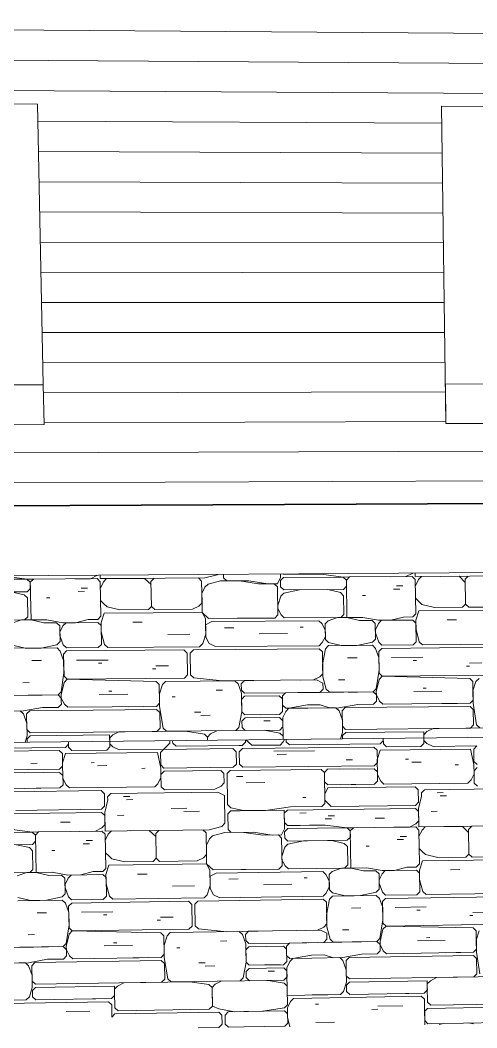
# Model space of a CAD drawing. Header units: inches. Extents: x 205 to 211, y -138 to -29.
# Drawn here: x 208.5242 to 208.6042, y -73.0667 to -72.89 of the extents above; entities that cross this region are included whole.
import ezdxf

# ---------------------------------------------------------------- set-up
doc = ezdxf.new("R2010")
doc.units = ezdxf.units.IN
doc.header["$MEASUREMENT"] = 0
for name, color, linetype, lineweight in [('A-GLAZ', 151, 'Continuous', 13), ('A-WALL', 113, 'Continuous', 13), ('A-WALL-PATT', 111, 'Continuous', 13), ('L-SITE-WALL', 31, 'Continuous', 13)]:
    doc.layers.add(name, color=color, linetype=linetype, lineweight=lineweight)

# ---------------------------------------------------------------- blocks, each defined once
blk = doc.blocks.new('FP_105-160')
at = {"layer": 'A-WALL-PATT', "lineweight": 9}
for p, q in [((71.6135, -72.98803), (71.60288, -72.9881)), ((71.60958, -72.98751), (71.6135, -72.98803)), ((71.6135, -72.98803), (71.61462, -72.98803)), ((71.6135, -72.98803), (71.61407, -72.98858)), ((71.61407, -72.98858), (71.61462, -72.98803)), ((71.61407, -72.98858), (71.61421, -72.99519)), ((71.6141, -72.98968), (71.61407, -72.98858)), ((71.62577, -72.98795), (71.61462, -72.98803)), ((71.62187, -72.98798), (71.62465, -72.98796)), ((71.62465, -72.98796), (71.62576, -72.9874)), ((71.62582, -72.98734), (71.62576, -72.9874)), ((71.62577, -72.98795), (71.62633, -72.9885)), ((71.62632, -72.98795), (71.62631, -72.98734)), ((71.6341, -72.9879), (71.62632, -72.98795)), ((71.62633, -72.9885), (71.62645, -72.99454)), ((71.62689, -72.98849), (71.62636, -72.9896)), ((71.62689, -72.98849), (71.62744, -72.98794)), ((71.63077, -72.98792), (71.64463, -72.98783)), ((71.63523, -72.98899), (71.6341, -72.9879)), ((71.63522, -72.98844), (71.63577, -72.98789)), ((71.63522, -72.98844), (71.63531, -72.99283)), ((71.64353, -72.98783), (71.64409, -72.98838)), ((71.64409, -72.98838), (71.64416, -72.99222)), ((71.64463, -72.98783), (71.64684, -72.98726)), ((71.64741, -72.98836), (71.64521, -72.98892)), ((71.64684, -72.98726), (71.6469, -72.9872)), ((71.65238, -72.98832), (71.64741, -72.98836)), ((71.64794, -72.9872), (71.64795, -72.9878)), ((71.64795, -72.9878), (71.64851, -72.98835)), ((71.65073, -72.98833), (71.65405, -72.98886)), ((71.65238, -72.98832), (71.6557, -72.98885)), ((71.65736, -72.98884), (71.65789, -72.98774)), ((71.65789, -72.98774), (71.65788, -72.98713)), ((71.6579, -72.98829), (71.65844, -72.98773)), ((71.6579, -72.98829), (71.65792, -72.98938)), ((71.65837, -72.98713), (71.65843, -72.98719)), ((71.65843, -72.98719), (71.66064, -72.98717)), ((71.6689, -72.98767), (71.65844, -72.98773)), ((71.66504, -72.98714), (71.66064, -72.98717)), ((71.66229, -72.98716), (71.66504, -72.98714)), ((71.66504, -72.98714), (71.6689, -72.98767)), ((71.6689, -72.98767), (71.66999, -72.98766)), ((71.6689, -72.98767), (71.66945, -72.98821)), ((71.66945, -72.98821), (71.66999, -72.98766)), ((71.66945, -72.98821), (71.66955, -72.99476)), ((71.66947, -72.9893), (71.66945, -72.98821)), ((71.68096, -72.98758), (71.66999, -72.98766)), ((71.67713, -72.98761), (71.67987, -72.98759)), ((71.67987, -72.98759), (71.68096, -72.98704)), ((71.68101, -72.98698), (71.68096, -72.98704)), ((71.68096, -72.98758), (71.68152, -72.98813)), ((71.68151, -72.98758), (71.6815, -72.98698)), ((71.68917, -72.98753), (71.68151, -72.98758)), ((71.68152, -72.98813), (71.6816, -72.99412)), ((71.68207, -72.98812), (71.68153, -72.98922)), ((71.68207, -72.98812), (71.68261, -72.98757)), ((71.68589, -72.98755), (71.69953, -72.98746)), ((71.69027, -72.98861), (71.68917, -72.98753)), ((71.69027, -72.98807), (71.6908, -72.98752)), ((71.69027, -72.98807), (71.69032, -72.99242)), ((71.60293, -72.99031), (71.61355, -72.99024)), ((71.61076, -72.99026), (71.613, -72.99079)), ((71.6141, -72.98968), (71.61355, -72.99024)), ((71.62247, -72.99018), (71.62358, -72.99017)), ((71.62302, -72.98962), (71.62413, -72.98961)), ((71.64466, -72.98947), (71.64413, -72.99057)), ((71.64521, -72.98892), (71.64466, -72.98947)), ((71.65405, -72.98886), (71.6568, -72.98884)), ((71.6557, -72.98885), (71.65736, -72.98884)), ((71.6568, -72.98884), (71.65737, -72.98938)), ((71.65737, -72.98938), (71.65745, -72.99431)), ((71.65792, -72.98938), (71.65848, -72.98992)), ((71.65848, -72.98992), (71.66893, -72.98985)), ((71.65849, -72.99047), (71.66123, -72.9899)), ((71.66123, -72.9899), (71.66618, -72.98987)), ((71.66618, -72.98987), (71.66839, -72.9904)), ((71.66947, -72.9893), (71.66893, -72.98985)), ((71.67771, -72.98979), (71.6788, -72.98978)), ((71.67825, -72.98924), (71.67934, -72.98923)), ((71.68155, -72.99031), (71.68156, -72.9914)), ((71.613, -72.99079), (71.61357, -72.99134)), ((71.61364, -72.99464), (71.61357, -72.99134)), ((71.61692, -72.99131), (71.61748, -72.99131)), ((71.62638, -72.9907), (71.6264, -72.9918)), ((71.6264, -72.9918), (71.62697, -72.99234)), ((71.64413, -72.99057), (71.64419, -72.99386)), ((71.65794, -72.99102), (71.65742, -72.99267)), ((71.65794, -72.99102), (71.65849, -72.99047)), ((71.66839, -72.9904), (71.66895, -72.99094)), ((71.669, -72.99422), (71.66895, -72.99094)), ((71.67224, -72.99092), (71.67279, -72.99092)), ((71.68156, -72.9914), (71.68212, -72.99194)), ((71.68212, -72.99194), (71.68267, -72.99248)), ((71.62697, -72.99234), (71.62753, -72.99289)), ((71.627, -72.99399), (71.64419, -72.99386)), ((71.62977, -72.99342), (71.62753, -72.99289)), ((71.63476, -72.99338), (71.62977, -72.99342)), ((71.63531, -72.99283), (71.63476, -72.99338)), ((71.63531, -72.99283), (71.63587, -72.99337)), ((71.64252, -72.99333), (71.63587, -72.99337)), ((71.64362, -72.99277), (71.64252, -72.99333)), ((71.64362, -72.99277), (71.64416, -72.99222)), ((71.64419, -72.99386), (71.64531, -72.99495)), ((71.64419, -72.99386), (71.64476, -72.99495)), ((71.65742, -72.99267), (71.65743, -72.99321)), ((71.65743, -72.99321), (71.658, -72.9943)), ((71.68214, -72.99357), (71.68162, -72.99521)), ((71.68214, -72.99357), (71.69906, -72.99345)), ((71.68487, -72.99301), (71.68267, -72.99248)), ((71.68979, -72.99297), (71.68487, -72.99301)), ((71.69032, -72.99242), (71.68979, -72.99297)), ((71.69032, -72.99242), (71.69088, -72.99296)), ((71.69742, -72.99292), (71.69088, -72.99296)), ((71.60304, -72.99527), (71.6131, -72.9952)), ((71.61254, -72.9952), (71.61087, -72.99576)), ((71.61421, -72.99519), (71.61254, -72.9952)), ((71.61254, -72.9952), (71.6131, -72.9952)), ((71.6131, -72.9952), (71.61364, -72.99464)), ((71.61421, -72.99519), (71.617, -72.99517)), ((71.61645, -72.99572), (71.61421, -72.99519)), ((71.617, -72.99517), (71.6198, -72.99569)), ((71.6198, -72.99569), (71.62202, -72.99568)), ((71.62592, -72.99565), (71.62035, -72.99569)), ((71.62202, -72.99568), (71.62424, -72.99511)), ((71.62424, -72.99511), (71.62591, -72.9951)), ((71.62591, -72.9951), (71.62645, -72.99454)), ((71.62592, -72.99565), (71.62649, -72.99619)), ((71.627, -72.99399), (71.62647, -72.99564)), ((71.62647, -72.99564), (71.62651, -72.99729)), ((71.63203, -72.9956), (71.63369, -72.99559)), ((71.64476, -72.99495), (71.64481, -72.99769)), ((71.64588, -72.99549), (71.64478, -72.99605)), ((71.64531, -72.99495), (71.6569, -72.99486)), ((71.64588, -72.99549), (71.66462, -72.99535)), ((71.6569, -72.99486), (71.65029, -72.99491)), ((71.65745, -72.99431), (71.6569, -72.99486)), ((71.658, -72.9943), (71.65856, -72.99485)), ((71.65856, -72.99485), (71.66846, -72.99477)), ((71.66462, -72.99535), (71.66518, -72.99589)), ((71.66573, -72.99588), (71.66627, -72.99533)), ((71.66791, -72.99477), (71.66627, -72.99533)), ((71.66955, -72.99476), (71.66791, -72.99477)), ((71.66791, -72.99477), (71.66846, -72.99477)), ((71.66846, -72.99477), (71.669, -72.99422)), ((71.66955, -72.99476), (71.6723, -72.99474)), ((71.67176, -72.99529), (71.66955, -72.99476)), ((71.67395, -72.99527), (71.67176, -72.99529)), ((71.6723, -72.99474), (71.67505, -72.99526)), ((71.67395, -72.99527), (71.67451, -72.99581)), ((71.67505, -72.99526), (71.67724, -72.99525)), ((71.67506, -72.99581), (71.6756, -72.99526)), ((71.68107, -72.99522), (71.6756, -72.99526)), ((71.67724, -72.99525), (71.67942, -72.99469)), ((71.67942, -72.99469), (71.68106, -72.99467)), ((71.68106, -72.99467), (71.6816, -72.99412)), ((71.68107, -72.99522), (71.68163, -72.99576)), ((71.68162, -72.99521), (71.68164, -72.99685)), ((71.68708, -72.99517), (71.68872, -72.99516)), ((71.61868, -72.9957), (71.61645, -72.99572)), ((71.61868, -72.9957), (71.61925, -72.99625)), ((71.61931, -72.999), (71.61925, -72.99625)), ((71.61981, -72.99624), (71.61927, -72.99735)), ((71.61927, -72.99735), (71.61928, -72.9979)), ((71.61981, -72.99624), (71.62035, -72.99569)), ((71.62655, -72.99948), (71.62649, -72.99619)), ((71.62651, -72.99729), (71.62711, -72.99948)), ((71.64478, -72.99605), (71.64482, -72.99824)), ((71.64811, -72.99657), (71.64976, -72.99656)), ((71.66134, -72.99646), (71.66189, -72.99646)), ((71.66518, -72.99589), (71.66574, -72.99698)), ((71.66573, -72.99588), (71.66577, -72.99861)), ((71.66574, -72.99698), (71.66576, -72.99807)), ((71.67455, -72.99854), (71.67451, -72.99581)), ((71.67506, -72.99581), (71.67452, -72.9969)), ((71.67452, -72.9969), (71.67453, -72.99745)), ((71.68167, -72.99903), (71.68163, -72.99576)), ((71.68164, -72.99685), (71.68222, -72.99902)), ((71.61876, -72.99955), (71.61931, -72.999)), ((71.61928, -72.9979), (71.61987, -72.99954)), ((71.63817, -72.99774), (71.64204, -72.99771)), ((71.64481, -72.99769), (71.64429, -72.99934)), ((71.64482, -72.99824), (71.64539, -72.99933)), ((71.65419, -72.99761), (71.65915, -72.99757)), ((71.66523, -72.99916), (71.66469, -72.99971)), ((71.66576, -72.99807), (71.66523, -72.99916)), ((71.66577, -72.99861), (71.66633, -72.99915)), ((71.66633, -72.99915), (71.66853, -72.99968)), ((71.67128, -72.99966), (71.67401, -72.99909)), ((71.67401, -72.99909), (71.67455, -72.99854)), ((71.67453, -72.99745), (71.67511, -72.99908)), ((71.67511, -72.99908), (71.67566, -72.99962)), ((71.68113, -72.99957), (71.68167, -72.99903)), ((71.68277, -72.99956), (71.68222, -72.99902)), ((71.61096, -72.99961), (71.6132, -73.00015)), ((71.61877, -73.0001), (71.61097, -73.00016)), ((71.6132, -73.00015), (71.61599, -73.00012)), ((71.61599, -73.00012), (71.61876, -72.99955)), ((71.61877, -73.0001), (71.61934, -73.00064)), ((71.61934, -73.00064), (71.61993, -73.00229)), ((71.61987, -72.99954), (71.62044, -73.00009)), ((71.61991, -73.00119), (71.62045, -73.00063)), ((71.62044, -73.00009), (71.626, -73.00004)), ((71.62045, -73.00063), (71.64099, -73.00046)), ((71.626, -73.00004), (71.62655, -72.99948)), ((71.62767, -73.00002), (71.62711, -72.99948)), ((71.62767, -73.00002), (71.64374, -72.99989)), ((71.64099, -73.00046), (71.64155, -73.001)), ((71.64265, -73.00045), (71.6421, -73.001)), ((71.64265, -73.00045), (71.6647, -73.00026)), ((71.64429, -72.99934), (71.64374, -72.99989)), ((71.64539, -72.99933), (71.64651, -72.99987)), ((71.64651, -72.99987), (71.66469, -72.99971)), ((71.6647, -73.00026), (71.66526, -73.0008)), ((71.66526, -73.0008), (71.66532, -73.00462)), ((71.6658, -73.00025), (71.66529, -73.00298)), ((71.6658, -73.00025), (71.66634, -72.9997)), ((71.67402, -72.99963), (71.66634, -72.9997)), ((71.66853, -72.99968), (71.67128, -72.99966)), ((71.67402, -72.99963), (71.67457, -73.00017)), ((71.67457, -73.00017), (71.67515, -73.0018)), ((71.67513, -73.00071), (71.67567, -73.00017)), ((71.67519, -73.00453), (71.67513, -73.00071)), ((71.67566, -72.99962), (71.68113, -72.99957)), ((71.67567, -73.00017), (71.69587, -72.99999)), ((71.68277, -72.99956), (71.69859, -72.99943)), ((71.61436, -73.00233), (71.61603, -73.00232)), ((71.61999, -73.00503), (71.61991, -73.00119)), ((71.61993, -73.00229), (71.61997, -73.00448)), ((71.62216, -73.00227), (71.62771, -73.00222)), ((71.64155, -73.001), (71.64162, -73.00483)), ((71.6421, -73.001), (71.64217, -73.00483)), ((71.66966, -73.00185), (71.67131, -73.00184)), ((71.67515, -73.0018), (71.67518, -73.00398)), ((71.67734, -73.00178), (71.68281, -73.00174)), ((71.68117, -73.0023), (71.68172, -73.00229)), ((71.69101, -73.00275), (71.69319, -73.00273)), ((71.61997, -73.00448), (71.61948, -73.00778)), ((71.62606, -73.00278), (71.62661, -73.00278)), ((71.63551, -73.00379), (71.63607, -73.00379)), ((71.63605, -73.00324), (71.63827, -73.00322)), ((71.66529, -73.00298), (71.66532, -73.00516)), ((71.67518, -73.00398), (71.67468, -73.00725)), ((71.69047, -73.0033), (71.69101, -73.0033)), ((71.61277, -73.00619), (71.61388, -73.00618)), ((71.62001, -73.00613), (71.6195, -73.00833)), ((71.62055, -73.00557), (71.61999, -73.00503)), ((71.62001, -73.00613), (71.62055, -73.00557)), ((71.62055, -73.00557), (71.64108, -73.00538)), ((71.63611, -73.00598), (71.62055, -73.00557)), ((71.63611, -73.00598), (71.63667, -73.00652)), ((71.63722, -73.00651), (71.63777, -73.00596)), ((71.64992, -73.00585), (71.63777, -73.00596)), ((71.64162, -73.00483), (71.64108, -73.00538)), ((71.64217, -73.00483), (71.64274, -73.00537)), ((71.64274, -73.00537), (71.64772, -73.00587)), ((71.64772, -73.00587), (71.65323, -73.00582)), ((71.64992, -73.00585), (71.65048, -73.00639)), ((71.65104, -73.00639), (71.65158, -73.00583)), ((71.65158, -73.00583), (71.66423, -73.00572)), ((71.66149, -73.00574), (71.66369, -73.00572)), ((71.66369, -73.00572), (71.66477, -73.00517)), ((71.66423, -73.00572), (71.66534, -73.00625)), ((71.66532, -73.00462), (71.66477, -73.00517)), ((71.66532, -73.00516), (71.66591, -73.00734)), ((71.66534, -73.00625), (71.66536, -73.00734)), ((71.66808, -73.00568), (71.66917, -73.00567)), ((71.6752, -73.00561), (71.67469, -73.0078)), ((71.67574, -73.00507), (71.67519, -73.00453)), ((71.6752, -73.00561), (71.67574, -73.00507)), ((71.67574, -73.00507), (71.69594, -73.00488)), ((71.69104, -73.00547), (71.67574, -73.00507)), ((71.69104, -73.00547), (71.6916, -73.00601)), ((71.69164, -73.00926), (71.6916, -73.00601)), ((71.69214, -73.006), (71.69162, -73.00763)), ((71.69214, -73.006), (71.69268, -73.00545)), ((71.61894, -73.00833), (71.61948, -73.00778)), ((71.62782, -73.0077), (71.62838, -73.00769)), ((71.63673, -73.0098), (71.63667, -73.00652)), ((71.63722, -73.00651), (71.6367, -73.00816)), ((71.64664, -73.00752), (71.64774, -73.00751)), ((71.65106, -73.00802), (71.65048, -73.00639)), ((71.65105, -73.00748), (71.65104, -73.00639)), ((71.65105, -73.00748), (71.65162, -73.00802)), ((71.65112, -73.0113), (71.65106, -73.00802)), ((71.65162, -73.00802), (71.65877, -73.00795)), ((71.65877, -73.00795), (71.65823, -73.0085)), ((71.67414, -73.0078), (71.65877, -73.00795)), ((71.66482, -73.00789), (71.66097, -73.00793)), ((71.66207, -73.00792), (71.66372, -73.0079)), ((71.66536, -73.00734), (71.66482, -73.00789)), ((71.66591, -73.00734), (71.66647, -73.00788)), ((71.66647, -73.00788), (71.67414, -73.0078)), ((71.66976, -73.00784), (71.6714, -73.00783)), ((71.67414, -73.0078), (71.67468, -73.00725)), ((71.6747, -73.00834), (71.67414, -73.0078)), ((71.67469, -73.0078), (71.6747, -73.00834)), ((71.68125, -73.00773), (71.68617, -73.00769)), ((71.68288, -73.00717), (71.68343, -73.00717)), ((71.69162, -73.00763), (71.69165, -73.0098)), ((71.61894, -73.00833), (71.60332, -73.00848)), ((71.61114, -73.00841), (71.61894, -73.00833)), ((71.61448, -73.00837), (71.61616, -73.00836)), ((71.61951, -73.00888), (71.61894, -73.00833)), ((71.6195, -73.00833), (71.61951, -73.00888)), ((71.61952, -73.00942), (71.61951, -73.00888)), ((71.61951, -73.00888), (71.62009, -73.00997)), ((71.61952, -73.00942), (71.61953, -73.00997)), ((71.62617, -73.00826), (71.63116, -73.00821)), ((71.63673, -73.0098), (71.63619, -73.01035)), ((71.6367, -73.00816), (71.63674, -73.01035)), ((71.63892, -73.00869), (71.63948, -73.00868)), ((71.65108, -73.00912), (71.65162, -73.00856)), ((71.65108, -73.00912), (71.65112, -73.0113)), ((71.65768, -73.00851), (71.65162, -73.00856)), ((71.65768, -73.00851), (71.65824, -73.00905)), ((71.65823, -73.0085), (71.65825, -73.00959)), ((71.65828, -73.01123), (71.65824, -73.00905)), ((71.65825, -73.00959), (71.65824, -73.00905)), ((71.65825, -73.00959), (71.65826, -73.01014)), ((71.67471, -73.00943), (71.67417, -73.00998)), ((71.6747, -73.00888), (71.6747, -73.00834)), ((71.6747, -73.00834), (71.67526, -73.00942)), ((71.6747, -73.00888), (71.67471, -73.00943)), ((71.67526, -73.00942), (71.67581, -73.00996)), ((71.67581, -73.00996), (71.6911, -73.00981)), ((71.69164, -73.00926), (71.6911, -73.00981)), ((71.69165, -73.0098), (71.69224, -73.01359)), ((71.61287, -73.01113), (71.60729, -73.01119)), ((71.61231, -73.01114), (71.61288, -73.01168)), ((71.6162, -73.01055), (71.61287, -73.01113)), ((71.61344, -73.01168), (71.61398, -73.01112)), ((71.61398, -73.01112), (71.6362, -73.0109)), ((71.61898, -73.01053), (71.6162, -73.01055)), ((71.61953, -73.00997), (71.61898, -73.01053)), ((71.62009, -73.00997), (71.62065, -73.01051)), ((71.62065, -73.01051), (71.63619, -73.01035)), ((71.6312, -73.0104), (71.63397, -73.01038)), ((71.6362, -73.0109), (71.63676, -73.01144)), ((71.63674, -73.01035), (71.63737, -73.01417)), ((71.63681, -73.01418), (71.63676, -73.01144)), ((71.64284, -73.01138), (71.64395, -73.01137)), ((71.65062, -73.01403), (71.65112, -73.0113)), ((71.65112, -73.0113), (71.65168, -73.01184)), ((71.65774, -73.01178), (71.65828, -73.01123)), ((71.65826, -73.01014), (71.65882, -73.01067)), ((71.65883, -73.01122), (71.6583, -73.01232)), ((71.65882, -73.01067), (71.66267, -73.01064)), ((71.65883, -73.01122), (71.65937, -73.01067)), ((71.65937, -73.01067), (71.66266, -73.01009)), ((71.66266, -73.01009), (71.66485, -73.01007)), ((71.66815, -73.01058), (71.66267, -73.01064)), ((71.66485, -73.01007), (71.66651, -73.0106)), ((71.66651, -73.0106), (71.6676, -73.01059)), ((71.6676, -73.01059), (71.66816, -73.01113)), ((71.67143, -73.01), (71.66815, -73.01058)), ((71.66816, -73.01113), (71.66874, -73.01275)), ((71.66871, -73.01112), (71.66925, -73.01057)), ((71.66871, -73.01112), (71.66875, -73.01384)), ((71.66925, -73.01057), (71.69111, -73.01035)), ((71.67417, -73.00998), (71.67143, -73.01)), ((71.6862, -73.00986), (71.68892, -73.00983)), ((71.69111, -73.01035), (71.69166, -73.01089)), ((71.6917, -73.0136), (71.69166, -73.01089)), ((71.61288, -73.01168), (71.61347, -73.01332)), ((71.61344, -73.01168), (71.6135, -73.01442)), ((71.61347, -73.01332), (71.61352, -73.01552)), ((71.64396, -73.01192), (71.64561, -73.0119)), ((71.65115, -73.01293), (71.65169, -73.01238)), ((71.65115, -73.01293), (71.65117, -73.01402)), ((71.65168, -73.01184), (71.65774, -73.01178)), ((71.65169, -73.01238), (71.65775, -73.01232)), ((71.65443, -73.01181), (71.65719, -73.01178)), ((71.655, -73.01289), (71.6561, -73.01288)), ((71.65775, -73.01232), (71.6583, -73.01286)), ((71.6583, -73.01232), (71.65836, -73.01613)), ((71.65832, -73.01395), (71.6583, -73.01286)), ((71.66874, -73.01275), (71.66877, -73.01493)), ((71.6135, -73.01442), (71.61406, -73.01496)), ((71.61406, -73.01496), (71.63627, -73.01473)), ((71.62852, -73.01536), (71.62962, -73.0148)), ((71.62962, -73.0148), (71.64125, -73.01467)), ((71.63681, -73.01418), (71.63627, -73.01473)), ((71.63737, -73.01417), (71.63793, -73.01471)), ((71.63793, -73.01471), (71.65007, -73.01458)), ((71.64125, -73.01467), (71.64457, -73.01519)), ((71.64567, -73.01517), (71.64677, -73.01462)), ((71.64677, -73.01462), (71.65503, -73.01453)), ((71.65062, -73.01403), (71.65007, -73.01458)), ((71.65117, -73.01402), (71.65173, -73.01456)), ((71.65173, -73.01456), (71.65778, -73.0145)), ((71.65503, -73.01453), (71.65779, -73.01504)), ((71.65832, -73.01395), (71.65778, -73.0145)), ((71.65779, -73.01504), (71.65835, -73.01558)), ((71.66877, -73.01493), (71.66842, -73.01602)), ((71.66875, -73.01384), (71.66931, -73.01438)), ((71.66878, -73.01547), (71.66932, -73.01492)), ((71.66931, -73.01438), (71.69116, -73.01415)), ((71.66932, -73.01492), (71.68299, -73.01478)), ((71.68299, -73.01478), (71.683, -73.01586)), ((71.683, -73.01532), (71.68354, -73.01477)), ((71.68354, -73.01477), (71.68462, -73.01422)), ((71.68462, -73.01422), (71.69606, -73.0141)), ((71.6917, -73.0136), (71.69116, -73.01415)), ((71.69224, -73.01359), (71.69279, -73.01413)), ((71.61352, -73.01552), (71.61317, -73.01662)), ((71.61353, -73.01606), (71.61408, -73.01551)), ((71.61354, -73.01661), (71.61353, -73.01606)), ((71.61354, -73.01661), (71.61354, -73.01661)), ((71.61408, -73.01551), (71.62797, -73.01536)), ((71.62797, -73.01536), (71.62799, -73.01646)), ((71.62798, -73.01591), (71.62852, -73.01536)), ((71.62799, -73.01646), (71.62798, -73.01591)), ((71.62799, -73.01646), (71.62799, -73.01646)), ((71.62799, -73.01646), (71.62799, -73.01646)), ((71.64457, -73.01519), (71.64513, -73.01573)), ((71.64567, -73.01517), (71.64513, -73.01573)), ((71.64513, -73.01573), (71.64514, -73.01627)), ((71.64513, -73.01573), (71.64514, -73.01627)), ((71.64514, -73.01627), (71.64514, -73.01627)), ((71.65836, -73.01613), (71.65835, -73.01558)), ((71.65836, -73.01613), (71.65836, -73.01613)), ((71.66879, -73.01602), (71.66878, -73.01547)), ((71.66879, -73.01602), (71.66879, -73.01602)), ((71.683, -73.01586), (71.683, -73.01532)), ((71.683, -73.01586), (71.683, -73.01586)), ((71.683, -73.01586), (71.683, -73.01586))]:
    blk.add_line(p, q, dxfattribs=at)
blk = doc.blocks.new('FP_106-160')
at = {"layer": 'A-WALL-PATT', "lineweight": 9}
for p, q in [((71.62079, -73.01752), (71.62077, -73.01653)), ((71.62799, -73.01646), (71.62801, -73.01745)), ((71.62799, -73.01646), (71.628, -73.0169)), ((71.63852, -73.01678), (71.63743, -73.01789)), ((71.63852, -73.01678), (71.63851, -73.01634)), ((71.63892, -73.01634), (71.63907, -73.01678)), ((71.63907, -73.01678), (71.63964, -73.01732)), ((71.65176, -73.01664), (71.65122, -73.01719)), ((71.65176, -73.0162), (71.65176, -73.01664)), ((71.65231, -73.01663), (71.65186, -73.0162)), ((71.65231, -73.01663), (71.65287, -73.01717)), ((71.65837, -73.01657), (71.65782, -73.01712)), ((71.65837, -73.01657), (71.65858, -73.01613)), ((71.65891, -73.01656), (71.65891, -73.01612)), ((71.65891, -73.01656), (71.65947, -73.0171)), ((71.67537, -73.01693), (71.67591, -73.01638)), ((71.67592, -73.01692), (71.6759, -73.01594)), ((71.68302, -73.01684), (71.68248, -73.01739)), ((71.683, -73.01586), (71.68302, -73.01684)), ((71.683, -73.01586), (71.68301, -73.0163)), ((71.68301, -73.0163), (71.68356, -73.01684)), ((71.68356, -73.01684), (71.68466, -73.01737)), ((71.59571, -73.01835), (71.61914, -73.01809)), ((71.60408, -73.01771), (71.62024, -73.01753)), ((71.61914, -73.01809), (71.6197, -73.01863)), ((71.6197, -73.01863), (71.61975, -73.02082)), ((71.62026, -73.01862), (71.61974, -73.02027)), ((71.62024, -73.01753), (71.62078, -73.01698)), ((71.62026, -73.01862), (71.63634, -73.01845)), ((71.62079, -73.01752), (71.62136, -73.01807)), ((71.62136, -73.01807), (71.62747, -73.018)), ((71.62801, -73.01745), (71.62747, -73.018)), ((71.628, -73.0169), (71.62856, -73.01744)), ((71.62856, -73.01744), (71.62968, -73.01797)), ((71.62968, -73.01797), (71.63743, -73.01789)), ((71.63634, -73.01845), (71.63694, -73.02117)), ((71.63689, -73.01844), (71.63743, -73.01789)), ((71.63689, -73.01844), (71.63693, -73.02062)), ((71.63743, -73.01789), (71.64958, -73.01775)), ((71.63964, -73.01732), (71.65067, -73.0172)), ((71.65014, -73.01829), (71.64958, -73.01775)), ((71.65018, -73.02047), (71.65014, -73.01829)), ((71.65122, -73.01719), (71.65067, -73.0172)), ((71.65123, -73.01774), (71.65069, -73.01829)), ((71.65069, -73.01829), (71.65073, -73.02047)), ((71.65123, -73.01774), (71.67428, -73.01748)), ((71.65287, -73.01717), (71.65782, -73.01712)), ((71.65674, -73.01822), (71.66388, -73.01814)), ((71.65947, -73.0171), (71.67537, -73.01693)), ((71.67428, -73.01748), (71.67484, -73.01802)), ((71.67484, -73.01802), (71.67487, -73.02019)), ((71.67539, -73.01801), (71.67486, -73.01965)), ((71.67539, -73.01801), (71.69121, -73.01784)), ((71.67592, -73.01692), (71.67647, -73.01746)), ((71.67647, -73.01746), (71.68248, -73.01739)), ((71.68466, -73.01737), (71.69229, -73.01728)), ((71.69121, -73.01784), (71.69179, -73.02054)), ((71.69175, -73.01783), (71.69229, -73.01728)), ((71.69175, -73.01783), (71.69178, -73.02)), ((71.61418, -73.02034), (71.61529, -73.02032)), ((71.61974, -73.02027), (71.61979, -73.02301)), ((71.62474, -73.02022), (71.62529, -73.02021)), ((71.6573, -73.01876), (71.65895, -73.01874)), ((71.66939, -73.01971), (71.67049, -73.0197)), ((71.67487, -73.02019), (71.67433, -73.02074)), ((71.67486, -73.01965), (71.6749, -73.02236)), ((71.67978, -73.01959), (71.68033, -73.01959)), ((71.68088, -73.02012), (71.68252, -73.0201)), ((71.69178, -73.02), (71.69233, -73.02053)), ((71.6192, -73.02137), (71.59578, -73.02164)), ((71.61087, -73.02202), (71.61922, -73.02192)), ((71.6131, -73.02199), (71.61644, -73.02195)), ((71.61975, -73.02082), (71.6192, -73.02137)), ((71.61922, -73.02192), (71.61978, -73.02246)), ((71.62586, -73.02075), (71.62752, -73.02073)), ((71.63362, -73.02121), (71.63418, -73.0212)), ((71.63693, -73.02062), (71.6375, -73.02116)), ((71.63694, -73.02117), (71.63697, -73.02281)), ((71.63696, -73.02226), (71.63751, -73.02171)), ((71.6375, -73.02116), (71.64963, -73.02102)), ((71.64744, -73.02159), (71.63751, -73.02171)), ((71.648, -73.02213), (71.64744, -73.02159)), ((71.64803, -73.02377), (71.648, -73.02213)), ((71.64855, -73.02213), (71.64909, -73.02157)), ((71.64855, -73.02213), (71.64865, -73.02757)), ((71.64909, -73.02157), (71.66503, -73.02139)), ((71.64963, -73.02102), (71.65018, -73.02047)), ((71.65073, -73.02047), (71.65129, -73.021)), ((71.67433, -73.02074), (71.65129, -73.021)), ((71.66503, -73.02139), (71.66559, -73.02193)), ((71.66559, -73.02193), (71.66613, -73.02138)), ((71.66562, -73.02356), (71.66559, -73.02193)), ((71.66559, -73.02193), (71.66568, -73.02736)), ((71.66613, -73.02138), (71.67434, -73.02128)), ((71.66832, -73.02135), (71.67161, -73.02131)), ((71.67434, -73.02128), (71.6749, -73.02182)), ((71.6749, -73.02182), (71.67492, -73.02345)), ((71.68852, -73.02058), (71.68907, -73.02057)), ((71.69181, -73.02216), (71.69128, -73.02325)), ((71.69179, -73.02054), (71.69181, -73.02216)), ((71.6918, -73.02162), (71.69234, -73.02107)), ((71.6918, -73.02162), (71.69183, -73.02379)), ((71.61978, -73.02246), (71.61982, -73.0241)), ((71.61979, -73.02301), (71.62037, -73.02409)), ((71.63644, -73.0239), (71.6359, -73.02446)), ((71.63697, -73.02281), (71.63644, -73.0239)), ((71.63696, -73.02226), (71.637, -73.02444)), ((71.64749, -73.02432), (71.64803, -73.02377)), ((71.65021, -73.02265), (71.65132, -73.02264)), ((71.65188, -73.02372), (71.65518, -73.02368)), ((71.66617, -73.02409), (71.66562, -73.02356)), ((71.67492, -73.02345), (71.67438, -73.02399)), ((71.6749, -73.02236), (71.67547, -73.02344)), ((71.67547, -73.02344), (71.67602, -73.02397)), ((71.67602, -73.02397), (71.69074, -73.0238)), ((71.69128, -73.02325), (71.69074, -73.0238)), ((71.69238, -73.02432), (71.69183, -73.02379)), ((71.61927, -73.02465), (71.61093, -73.02475)), ((71.61094, -73.0253), (71.6265, -73.02511)), ((71.61315, -73.02473), (71.61594, -73.02469)), ((71.61982, -73.0241), (71.61927, -73.02465)), ((71.62037, -73.02409), (71.62094, -73.02463)), ((71.62094, -73.02463), (71.6359, -73.02446)), ((71.6265, -73.02511), (71.62706, -73.02565)), ((71.62706, -73.02565), (71.6271, -73.02784)), ((71.62817, -73.02564), (71.62763, -73.02619)), ((71.64696, -73.02541), (71.62817, -73.02564)), ((71.63757, -73.02498), (71.637, -73.02444)), ((71.6464, -73.02487), (71.63757, -73.02498)), ((71.6464, -73.02487), (71.64749, -73.02432)), ((71.64696, -73.02541), (71.64807, -73.02594)), ((71.66565, -73.02573), (71.66618, -73.02464)), ((71.67438, -73.02399), (71.66617, -73.02409)), ((71.66618, -73.02464), (71.68149, -73.02445)), ((71.66836, -73.02407), (71.6711, -73.02403)), ((71.68149, -73.02445), (71.68204, -73.02499)), ((71.68204, -73.02499), (71.68207, -73.02715)), ((71.68313, -73.02497), (71.6826, -73.02552)), ((71.6826, -73.02606), (71.6826, -73.02552)), ((71.70162, -73.02475), (71.68313, -73.02497)), ((71.68532, -73.02549), (71.68641, -73.02547)), ((71.62713, -73.02893), (71.62764, -73.02674)), ((71.62764, -73.02674), (71.62763, -73.02619)), ((71.6304, -73.02616), (71.6315, -73.02615)), ((71.63096, -73.0267), (71.63207, -73.02668)), ((71.64815, -73.03084), (71.64807, -73.02594)), ((71.66182, -73.02632), (71.66237, -73.02631)), ((71.66568, -73.02736), (71.66514, -73.02791)), ((71.66567, -73.02681), (71.66565, -73.02573)), ((71.66678, -73.02789), (71.66567, -73.02681)), ((71.68207, -73.02715), (71.68154, -73.0277)), ((71.68209, -73.02823), (71.6826, -73.02606)), ((71.68587, -73.02602), (71.68696, -73.02601)), ((71.60378, -73.02922), (71.62657, -73.02894)), ((71.62656, -73.02839), (71.61156, -73.02858)), ((71.6271, -73.02784), (71.62656, -73.02839)), ((71.62657, -73.02894), (71.62714, -73.02947)), ((71.62719, -73.0322), (71.62713, -73.02893)), ((71.63873, -73.02824), (71.64149, -73.0282)), ((71.64095, -73.02875), (71.64371, -73.02872)), ((71.64865, -73.02757), (71.64921, -73.02811)), ((71.64868, -73.0292), (71.64922, -73.02865)), ((71.64868, -73.0292), (71.64872, -73.03192)), ((71.65142, -73.02862), (71.64921, -73.02811)), ((71.65087, -73.02863), (71.64922, -73.02865)), ((71.65856, -73.02853), (71.65087, -73.02863)), ((71.65527, -73.02857), (71.65142, -73.02862)), ((71.65965, -73.02797), (71.65527, -73.02857)), ((71.65862, -73.03179), (71.65856, -73.02853)), ((71.65857, -73.02907), (71.65911, -73.02852)), ((71.6586, -73.0307), (71.65857, -73.02907)), ((71.65911, -73.02852), (71.68154, -73.02824)), ((71.65965, -73.02797), (71.66514, -73.02791)), ((71.66132, -73.02904), (71.66241, -73.02903)), ((71.68154, -73.0277), (71.66678, -73.02789)), ((71.68154, -73.02824), (71.6821, -73.02878)), ((71.68214, -73.03148), (71.68209, -73.02823)), ((71.68212, -73.0304), (71.6821, -73.02878)), ((71.68428, -73.02875), (71.68537, -73.02873)), ((71.61939, -73.03066), (71.62106, -73.03064)), ((71.62717, -73.03111), (71.62714, -73.02947)), ((71.62935, -73.02945), (71.63046, -73.02943)), ((71.64761, -73.03139), (71.64815, -73.03084)), ((71.6586, -73.0307), (71.65916, -73.03124)), ((71.66572, -73.03007), (71.66681, -73.03006)), ((71.66626, -73.02952), (71.66735, -73.02951)), ((71.67447, -73.02996), (71.67611, -73.02994)), ((71.6805, -73.0315), (71.68158, -73.03095)), ((71.68212, -73.0304), (71.68158, -73.03095)), ((71.61443, -73.03237), (71.60385, -73.03251)), ((71.61052, -73.03187), (71.61443, -73.03237)), ((71.61443, -73.03237), (71.61554, -73.03235)), ((71.61443, -73.03237), (71.61499, -73.03291)), ((71.61499, -73.03291), (71.61554, -73.03235)), ((71.62664, -73.03221), (71.61554, -73.03235)), ((71.62276, -73.03226), (71.62553, -73.03222)), ((71.62553, -73.03222), (71.62662, -73.03166)), ((71.62717, -73.03111), (71.62662, -73.03166)), ((71.62664, -73.03221), (71.6272, -73.03275)), ((71.63493, -73.0321), (71.62719, -73.0322)), ((71.6272, -73.03275), (71.62732, -73.03874)), ((71.62775, -73.03274), (71.62722, -73.03384)), ((71.62775, -73.03274), (71.6283, -73.03219)), ((71.63162, -73.03214), (71.64542, -73.03196)), ((71.63606, -73.03317), (71.63493, -73.0321)), ((71.63605, -73.03263), (71.63659, -73.03208)), ((71.63605, -73.03263), (71.63613, -73.03698)), ((71.64432, -73.03198), (71.64488, -73.03251)), ((71.64488, -73.03251), (71.64495, -73.03632)), ((71.64542, -73.03196), (71.64761, -73.03139)), ((71.64818, -73.03247), (71.64599, -73.03304)), ((71.65313, -73.0324), (71.64818, -73.03247)), ((71.64872, -73.03192), (71.64928, -73.03246)), ((71.65148, -73.03243), (71.65479, -73.03293)), ((71.65313, -73.0324), (71.65644, -73.0329)), ((71.65809, -73.03288), (71.65862, -73.03179)), ((71.65863, -73.03233), (71.65917, -73.03178)), ((71.65863, -73.03233), (71.65864, -73.03342)), ((71.65916, -73.03124), (71.66135, -73.03121)), ((71.66958, -73.03165), (71.65917, -73.03178)), ((71.66574, -73.03115), (71.66135, -73.03121)), ((71.663, -73.03119), (71.66574, -73.03115)), ((71.66574, -73.03115), (71.66958, -73.03165)), ((71.66958, -73.03165), (71.67067, -73.03163)), ((71.66958, -73.03165), (71.67013, -73.03218)), ((71.67013, -73.03218), (71.67067, -73.03163)), ((71.67013, -73.03218), (71.67023, -73.03868)), ((71.67015, -73.03326), (71.67013, -73.03218)), ((71.68159, -73.03149), (71.67067, -73.03163)), ((71.67777, -73.03154), (71.6805, -73.0315)), ((71.68159, -73.03149), (71.68214, -73.03202)), ((71.68976, -73.03138), (71.68214, -73.03148)), ((71.68214, -73.03202), (71.68223, -73.03797)), ((71.68269, -73.03202), (71.68216, -73.0331)), ((71.68269, -73.03202), (71.68323, -73.03147)), ((71.68649, -73.03142), (71.70008, -73.03125)), ((71.69086, -73.03245), (71.68976, -73.03138)), ((71.69085, -73.03191), (71.69139, -73.03136)), ((71.69085, -73.03191), (71.69091, -73.03623)), ((71.61502, -73.034), (71.61447, -73.03455)), ((71.61499, -73.03291), (71.61513, -73.03946)), ((71.61502, -73.034), (71.61499, -73.03291)), ((71.62335, -73.03443), (71.62446, -73.03442)), ((71.6239, -73.03388), (71.62501, -73.03387)), ((71.64545, -73.03359), (71.64492, -73.03469)), ((71.64599, -73.03304), (71.64545, -73.03359)), ((71.65479, -73.03293), (71.65754, -73.03289)), ((71.65644, -73.0329), (71.65809, -73.03288)), ((71.65754, -73.03289), (71.65809, -73.03343)), ((71.65809, -73.03343), (71.65818, -73.03831)), ((71.65864, -73.03342), (71.6592, -73.03395)), ((71.65867, -73.03505), (71.65921, -73.0345)), ((71.6592, -73.03395), (71.66961, -73.03381)), ((71.65921, -73.0345), (71.66194, -73.03392)), ((71.66194, -73.03392), (71.66687, -73.03385)), ((71.66687, -73.03385), (71.66907, -73.03436)), ((71.66907, -73.03436), (71.66963, -73.0349)), ((71.67015, -73.03326), (71.66961, -73.03381)), ((71.67835, -73.0337), (71.67944, -73.03368)), ((71.67889, -73.03315), (71.67998, -73.03313)), ((71.68217, -73.03419), (71.68219, -73.03527)), ((71.60389, -73.03469), (71.61447, -73.03455)), ((71.61169, -73.03459), (71.61393, -73.03511)), ((71.61393, -73.03511), (71.61449, -73.03564)), ((71.61456, -73.03892), (71.61449, -73.03564)), ((71.61783, -73.0356), (71.61838, -73.03559)), ((71.62724, -73.03493), (71.62726, -73.03602)), ((71.62726, -73.03602), (71.62783, -73.03655)), ((71.64492, -73.03469), (71.64497, -73.03795)), ((71.65867, -73.03505), (71.65815, -73.03668)), ((71.66968, -73.03815), (71.66963, -73.0349)), ((71.67291, -73.03485), (71.67345, -73.03484)), ((71.68219, -73.03527), (71.68274, -73.0358)), ((71.68274, -73.0358), (71.68329, -73.03633)), ((71.69091, -73.03623), (71.69037, -73.03678)), ((71.69091, -73.03623), (71.69146, -73.03676)), ((71.62783, -73.03655), (71.62839, -73.03709)), ((71.62786, -73.03819), (71.64497, -73.03795)), ((71.63062, -73.03761), (71.62839, -73.03709)), ((71.63559, -73.03754), (71.63062, -73.03761)), ((71.63613, -73.03698), (71.63559, -73.03754)), ((71.63613, -73.03698), (71.63669, -73.03752)), ((71.64331, -73.03743), (71.63669, -73.03752)), ((71.6444, -73.03687), (71.64331, -73.03743)), ((71.6444, -73.03687), (71.64495, -73.03632)), ((71.64497, -73.03795), (71.6461, -73.03902)), ((71.64497, -73.03795), (71.64554, -73.03903)), ((71.65815, -73.03668), (71.65816, -73.03722)), ((71.65816, -73.03722), (71.65872, -73.0383)), ((71.68169, -73.03852), (71.68223, -73.03797)), ((71.68276, -73.03742), (71.68224, -73.03905)), ((71.68276, -73.03742), (71.69961, -73.03719)), ((71.68548, -73.03684), (71.68329, -73.03633)), ((71.69037, -73.03678), (71.68548, -73.03684)), ((71.69797, -73.03667), (71.69146, -73.03676)), ((71.604, -73.03961), (71.61402, -73.03947)), ((71.61346, -73.03948), (71.61181, -73.04005)), ((71.61513, -73.03946), (71.61346, -73.03948)), ((71.61346, -73.03948), (71.61402, -73.03947)), ((71.61402, -73.03947), (71.61456, -73.03892)), ((71.61513, -73.03946), (71.61791, -73.03942)), ((71.61736, -73.03997), (71.61513, -73.03946)), ((71.61791, -73.03942), (71.62069, -73.03992)), ((71.62678, -73.03984), (71.62124, -73.03992)), ((71.62291, -73.03989), (71.62511, -73.03932)), ((71.62511, -73.03932), (71.62677, -73.03929)), ((71.62677, -73.03929), (71.62732, -73.03874)), ((71.62678, -73.03984), (71.62735, -73.04037)), ((71.62786, -73.03819), (71.62734, -73.03983)), ((71.62734, -73.03983), (71.62737, -73.04146)), ((71.63287, -73.03975), (71.63453, -73.03973)), ((71.64554, -73.03903), (71.64559, -73.04174)), ((71.64666, -73.03956), (71.64556, -73.04011)), ((71.6461, -73.03902), (71.65764, -73.03886)), ((71.64666, -73.03956), (71.66532, -73.03929)), ((71.65764, -73.03886), (71.65105, -73.03895)), ((71.65818, -73.03831), (71.65764, -73.03886)), ((71.65872, -73.0383), (71.65928, -73.03883)), ((71.65928, -73.03883), (71.66914, -73.03869)), ((71.66532, -73.03929), (71.66587, -73.03982)), ((71.66587, -73.03982), (71.66644, -73.0409)), ((71.66642, -73.03982), (71.66696, -73.03927)), ((71.66642, -73.03982), (71.66646, -73.04252)), ((71.66859, -73.0387), (71.66696, -73.03927)), ((71.67023, -73.03868), (71.66859, -73.0387)), ((71.66859, -73.0387), (71.66914, -73.03869)), ((71.66914, -73.03869), (71.66968, -73.03815)), ((71.67023, -73.03868), (71.67296, -73.03864)), ((71.67243, -73.03919), (71.67023, -73.03868)), ((71.67461, -73.03916), (71.67243, -73.03919)), ((71.67296, -73.03864), (71.6757, -73.03914)), ((71.67461, -73.03916), (71.67516, -73.03969)), ((71.6752, -73.04239), (71.67516, -73.03969)), ((71.67571, -73.03968), (71.67518, -73.04077)), ((71.6757, -73.03914), (71.67788, -73.03911)), ((71.67571, -73.03968), (71.67625, -73.03913)), ((71.6817, -73.03906), (71.67625, -73.03913)), ((71.67788, -73.03911), (71.68006, -73.03854)), ((71.68006, -73.03854), (71.68169, -73.03852)), ((71.6817, -73.03906), (71.68225, -73.03959)), ((71.68224, -73.03905), (71.68227, -73.04067)), ((71.6823, -73.04283), (71.68225, -73.03959)), ((71.68769, -73.03897), (71.68932, -73.03895)), ((71.61958, -73.03994), (71.61736, -73.03997)), ((71.61958, -73.03994), (71.62015, -73.04048)), ((71.6202, -73.0432), (71.62015, -73.04048)), ((71.6207, -73.04047), (71.62017, -73.04157)), ((71.62017, -73.04157), (71.62018, -73.04211)), ((71.62069, -73.03992), (71.62291, -73.03989)), ((71.6207, -73.04047), (71.62124, -73.03992)), ((71.62741, -73.04364), (71.62735, -73.04037)), ((71.62737, -73.04146), (71.62797, -73.04363)), ((71.64556, -73.04011), (71.6456, -73.04229)), ((71.64888, -73.04061), (71.65052, -73.04059)), ((71.65494, -73.04161), (71.65987, -73.04154)), ((71.66205, -73.04042), (71.6626, -73.04041)), ((71.66644, -73.0409), (71.66645, -73.04198)), ((71.67518, -73.04077), (71.67519, -73.04131)), ((71.67519, -73.04131), (71.67576, -73.04293)), ((71.68227, -73.04067), (71.68284, -73.04282)), ((71.61966, -73.04375), (71.6202, -73.0432)), ((71.62018, -73.04211), (71.62077, -73.04374)), ((71.63898, -73.04184), (71.64284, -73.04178)), ((71.64559, -73.04174), (71.64507, -73.04338)), ((71.6456, -73.04229), (71.64617, -73.04336)), ((71.64617, -73.04336), (71.64728, -73.04389)), ((71.66592, -73.04307), (71.66539, -73.04362)), ((71.66645, -73.04198), (71.66592, -73.04307)), ((71.66646, -73.04252), (71.66702, -73.04306)), ((71.66702, -73.04306), (71.66921, -73.04356)), ((71.67194, -73.04352), (71.67467, -73.04294)), ((71.67467, -73.04294), (71.6752, -73.04239)), ((71.67576, -73.04293), (71.67631, -73.04346)), ((71.67631, -73.04346), (71.68176, -73.04338)), ((71.68176, -73.04338), (71.6823, -73.04283)), ((71.68339, -73.04335), (71.68284, -73.04282)), ((71.68339, -73.04335), (71.69914, -73.04312)), ((71.61189, -73.04387), (71.61412, -73.04438)), ((71.61967, -73.0443), (71.6119, -73.04441)), ((71.61412, -73.04438), (71.6169, -73.04434)), ((71.6169, -73.04434), (71.61966, -73.04375)), ((71.61967, -73.0443), (71.62024, -73.04483)), ((71.62024, -73.04483), (71.62082, -73.04646)), ((71.62077, -73.04374), (71.62133, -73.04427)), ((71.6208, -73.04537), (71.62134, -73.04482)), ((71.62133, -73.04427), (71.62687, -73.04419)), ((71.62134, -73.04482), (71.64179, -73.04451)), ((71.62687, -73.04419), (71.62741, -73.04364)), ((71.62853, -73.04417), (71.62797, -73.04363)), ((71.62853, -73.04417), (71.64453, -73.04393)), ((71.64179, -73.04451), (71.64235, -73.04505)), ((71.64235, -73.04505), (71.64242, -73.04885)), ((71.64344, -73.04449), (71.6429, -73.04504)), ((71.6429, -73.04504), (71.64297, -73.04884)), ((71.64344, -73.04449), (71.66539, -73.04416)), ((71.64507, -73.04338), (71.64453, -73.04393)), ((71.64728, -73.04389), (71.66539, -73.04362)), ((71.66539, -73.04416), (71.66595, -73.04469)), ((71.66595, -73.04469), (71.66601, -73.04848)), ((71.66649, -73.04415), (71.66598, -73.04686)), ((71.66649, -73.04415), (71.66703, -73.0436)), ((71.67467, -73.04348), (71.66703, -73.0436)), ((71.66921, -73.04356), (71.67194, -73.04352)), ((71.67467, -73.04348), (71.67523, -73.04401)), ((71.67523, -73.04401), (71.6758, -73.04563)), ((71.67578, -73.04455), (71.67632, -73.044)), ((71.67584, -73.04833), (71.67578, -73.04455)), ((71.67632, -73.044), (71.69644, -73.0437)), ((71.61528, -73.04654), (71.61694, -73.04652)), ((71.62088, -73.04918), (71.6208, -73.04537)), ((71.62082, -73.04646), (71.62087, -73.04864)), ((71.62304, -73.04643), (71.62857, -73.04634)), ((71.62692, -73.04691), (71.62748, -73.0469)), ((71.66598, -73.04686), (71.66602, -73.04902)), ((71.67034, -73.04571), (71.67198, -73.04568)), ((71.6758, -73.04563), (71.67583, -73.04779)), ((71.67798, -73.04559), (71.68342, -73.04551)), ((71.6818, -73.04608), (71.68234, -73.04607)), ((71.69159, -73.04647), (71.69376, -73.04643)), ((71.62087, -73.04864), (71.62038, -73.05191)), ((71.63633, -73.04785), (71.63689, -73.04785)), ((71.63688, -73.0473), (71.63908, -73.04727)), ((71.66601, -73.04848), (71.66547, -73.04903)), ((71.67583, -73.04779), (71.67533, -73.05103)), ((71.67639, -73.04886), (71.67584, -73.04833)), ((71.67639, -73.04886), (71.6965, -73.04854)), ((71.69105, -73.04701), (71.6916, -73.047)), ((71.61369, -73.05038), (71.6148, -73.05036)), ((71.6209, -73.05027), (71.62039, -73.05245)), ((71.62144, -73.04972), (71.62088, -73.04918)), ((71.6209, -73.05027), (71.62144, -73.04972)), ((71.62144, -73.04972), (71.64188, -73.0494)), ((71.63693, -73.05002), (71.62144, -73.04972)), ((71.63693, -73.05002), (71.63749, -73.05055)), ((71.63804, -73.05054), (71.63858, -73.04999)), ((71.65068, -73.0498), (71.63858, -73.04999)), ((71.64242, -73.04885), (71.64188, -73.0494)), ((71.64297, -73.04884), (71.64353, -73.04937)), ((71.64353, -73.04937), (71.64849, -73.04984)), ((71.64849, -73.04984), (71.65398, -73.04975)), ((71.65068, -73.0498), (71.65124, -73.05033)), ((71.65182, -73.05195), (71.65124, -73.05033)), ((71.65179, -73.05033), (71.65233, -73.04977)), ((71.65181, -73.05141), (71.65179, -73.05033)), ((71.65233, -73.04977), (71.66493, -73.04958)), ((71.6622, -73.04962), (71.66439, -73.04959)), ((71.66439, -73.04959), (71.66547, -73.04903)), ((71.66493, -73.04958), (71.66604, -73.0501)), ((71.66602, -73.04902), (71.6666, -73.05117)), ((71.66604, -73.0501), (71.66605, -73.05118)), ((71.66876, -73.04952), (71.66985, -73.0495)), ((71.67585, -73.04941), (71.67534, -73.05157)), ((71.67585, -73.04941), (71.67639, -73.04886)), ((71.69163, -73.04916), (71.67639, -73.04886)), ((71.69163, -73.04916), (71.69218, -73.04969)), ((71.69222, -73.05292), (71.69218, -73.04969)), ((71.69272, -73.04968), (71.6922, -73.0513)), ((71.61984, -73.05246), (71.62038, -73.05191)), ((71.62868, -73.05178), (71.62923, -73.05177)), ((71.63755, -73.05381), (71.63749, -73.05055)), ((71.63804, -73.05054), (71.63752, -73.05218)), ((71.63752, -73.05218), (71.63756, -73.05435)), ((71.64742, -73.05148), (71.64852, -73.05146)), ((71.65181, -73.05141), (71.65237, -73.05194)), ((71.65188, -73.0552), (71.65182, -73.05195)), ((71.65237, -73.05194), (71.6595, -73.05183)), ((71.6595, -73.05183), (71.65896, -73.05238)), ((71.6748, -73.05158), (71.6595, -73.05183)), ((71.66551, -73.05173), (71.66169, -73.05179)), ((71.66278, -73.05177), (71.66442, -73.05175)), ((71.66605, -73.05118), (71.66551, -73.05173)), ((71.6666, -73.05117), (71.66715, -73.0517)), ((71.66715, -73.0517), (71.6748, -73.05158)), ((71.67043, -73.05165), (71.67207, -73.05162)), ((71.6748, -73.05158), (71.67533, -73.05103)), ((71.67535, -73.05211), (71.6748, -73.05158)), ((71.67534, -73.05157), (71.67535, -73.05211)), ((71.67536, -73.05265), (71.67535, -73.05211)), ((71.67535, -73.05211), (71.67591, -73.05318)), ((71.68188, -73.05147), (71.68677, -73.05139)), ((71.6835, -73.0509), (71.68404, -73.05089)), ((71.6922, -73.0513), (71.69223, -73.05345)), ((71.61984, -73.05246), (71.60429, -73.05271)), ((71.61207, -73.05259), (71.61984, -73.05246)), ((71.6154, -73.05253), (71.61706, -73.05251)), ((71.6204, -73.053), (71.61984, -73.05246)), ((71.62039, -73.05245), (71.6204, -73.053)), ((71.62041, -73.05354), (71.6204, -73.053)), ((71.6204, -73.053), (71.62098, -73.05407)), ((71.62041, -73.05354), (71.62042, -73.05408)), ((71.62703, -73.05235), (71.632, -73.05227)), ((71.63755, -73.05381), (71.63701, -73.05436)), ((71.63973, -73.05269), (71.64028, -73.05268)), ((71.65184, -73.05303), (71.65238, -73.05248)), ((71.65184, -73.05303), (71.65188, -73.0552)), ((71.65841, -73.05238), (71.65238, -73.05248)), ((71.65841, -73.05238), (71.65897, -73.05292)), ((71.65896, -73.05238), (71.65897, -73.05346)), ((71.659, -73.05508), (71.65897, -73.05292)), ((71.65897, -73.05346), (71.65897, -73.05292)), ((71.65897, -73.05346), (71.65898, -73.054)), ((71.66009, -73.05452), (71.66336, -73.05393)), ((71.66336, -73.05393), (71.66555, -73.05389)), ((71.66555, -73.05389), (71.6672, -73.0544)), ((71.6721, -73.05378), (71.66883, -73.05438)), ((71.67483, -73.05374), (71.6721, -73.05378)), ((71.67536, -73.05319), (71.67483, -73.05374)), ((71.67536, -73.05265), (71.67536, -73.05319)), ((71.67591, -73.05318), (71.67646, -73.05371)), ((71.67646, -73.05371), (71.69168, -73.05346)), ((71.6868, -73.05354), (71.68951, -73.0535)), ((71.69222, -73.05292), (71.69168, -73.05346)), ((71.69223, -73.05345), (71.69282, -73.05721)), ((71.61379, -73.05528), (71.60824, -73.05537)), ((71.61213, -73.05531), (71.61324, -73.05529)), ((71.61324, -73.05529), (71.6138, -73.05582)), ((71.61711, -73.05468), (71.61379, -73.05528)), ((71.61436, -73.05581), (71.6149, -73.05526)), ((71.6149, -73.05526), (71.63702, -73.0549)), ((71.61988, -73.05464), (71.61711, -73.05468)), ((71.62042, -73.05408), (71.61988, -73.05464)), ((71.62098, -73.05407), (71.62154, -73.05461)), ((71.62154, -73.05461), (71.63701, -73.05436)), ((71.63204, -73.05444), (71.6348, -73.05439)), ((71.63702, -73.0549), (71.63758, -73.05543)), ((71.63756, -73.05435), (71.63818, -73.05813)), ((71.63763, -73.05814), (71.63758, -73.05543)), ((71.64363, -73.05533), (71.64473, -73.05531)), ((71.65137, -73.05791), (71.65188, -73.0552)), ((71.65188, -73.0552), (71.65243, -73.05573)), ((71.65243, -73.05573), (71.65846, -73.05563)), ((71.65518, -73.05568), (71.65791, -73.05564)), ((71.65846, -73.05563), (71.659, -73.05508)), ((71.65898, -73.054), (71.65954, -73.05453)), ((71.65955, -73.05507), (71.65902, -73.05616)), ((71.65954, -73.05453), (71.66337, -73.05447)), ((71.65955, -73.05507), (71.66009, -73.05452)), ((71.66883, -73.05438), (71.66337, -73.05447)), ((71.6672, -73.0544), (71.66829, -73.05439)), ((71.66829, -73.05439), (71.66884, -73.05492)), ((71.66884, -73.05492), (71.66941, -73.05653)), ((71.66939, -73.05491), (71.66993, -73.05436)), ((71.66939, -73.05491), (71.66943, -73.0576)), ((71.66993, -73.05436), (71.69169, -73.054)), ((71.69169, -73.054), (71.69224, -73.05453)), ((71.69228, -73.05722), (71.69224, -73.05453)), ((71.6138, -73.05582), (71.61439, -73.05745)), ((71.61436, -73.05581), (71.61442, -73.05853)), ((71.61439, -73.05745), (71.61444, -73.05962)), ((71.64474, -73.05586), (71.64639, -73.05583)), ((71.6519, -73.05682), (71.65244, -73.05627)), ((71.6519, -73.05682), (71.65192, -73.0579)), ((71.65244, -73.05627), (71.65847, -73.05617)), ((71.65574, -73.05675), (71.65684, -73.05674)), ((71.65847, -73.05617), (71.65903, -73.0567)), ((71.65902, -73.05616), (71.6591, -73.06102)), ((71.65905, -73.05778), (71.65903, -73.0567)), ((71.66941, -73.05653), (71.66945, -73.05868)), ((71.69228, -73.05722), (71.69174, -73.05776)), ((71.61442, -73.05853), (71.61498, -73.05907)), ((71.61498, -73.05907), (71.63709, -73.05869)), ((71.62938, -73.05937), (71.63047, -73.0588)), ((71.63047, -73.0588), (71.64204, -73.05861)), ((71.63763, -73.05814), (71.63709, -73.05869)), ((71.63818, -73.05813), (71.63874, -73.05866)), ((71.63874, -73.05866), (71.65083, -73.05846)), ((71.64204, -73.05861), (71.64535, -73.05909)), ((71.64535, -73.05909), (71.64591, -73.05962)), ((71.64645, -73.05907), (71.64591, -73.05962)), ((71.64645, -73.05907), (71.64754, -73.05851)), ((71.64754, -73.05851), (71.65577, -73.05838)), ((71.65137, -73.05791), (71.65083, -73.05846)), ((71.65192, -73.0579), (71.65248, -73.05843)), ((71.65248, -73.05843), (71.65851, -73.05833)), ((71.65577, -73.05838), (71.65852, -73.05887)), ((71.65905, -73.05778), (71.65851, -73.05833)), ((71.65852, -73.05887), (71.65907, -73.0594)), ((71.66945, -73.05868), (71.66893, -73.06031)), ((71.66943, -73.0576), (71.66999, -73.05813)), ((71.66946, -73.05922), (71.66999, -73.05867)), ((71.66946, -73.05976), (71.66946, -73.05922)), ((71.66999, -73.05813), (71.69174, -73.05776)), ((71.66999, -73.05867), (71.68361, -73.05844)), ((71.68361, -73.05898), (71.68415, -73.05843)), ((71.68361, -73.05844), (71.68362, -73.05952)), ((71.68362, -73.05952), (71.68361, -73.05898)), ((71.68415, -73.05843), (71.68523, -73.05788)), ((71.68523, -73.05788), (71.69662, -73.05768)), ((71.61444, -73.05962), (71.61392, -73.06126)), ((71.61445, -73.06016), (71.61499, -73.05961)), ((71.61446, -73.06071), (71.61445, -73.06016)), ((71.61446, -73.06071), (71.61447, -73.06125)), ((71.61499, -73.05961), (71.62883, -73.05937)), ((71.62886, -73.061), (71.62832, -73.06155)), ((71.62883, -73.05937), (71.62885, -73.06046)), ((71.62884, -73.05992), (71.62938, -73.05937)), ((71.62885, -73.06046), (71.62884, -73.05992)), ((71.62886, -73.061), (71.62885, -73.06046)), ((71.62885, -73.06046), (71.6289, -73.06317)), ((71.64591, -73.05962), (71.64597, -73.06287)), ((71.64591, -73.05962), (71.64592, -73.06017)), ((71.64597, -73.06287), (71.64592, -73.06017)), ((71.65908, -73.05994), (71.65907, -73.0594)), ((71.65908, -73.05994), (71.65913, -73.06264)), ((71.6591, -73.06102), (71.66839, -73.06086)), ((71.66347, -73.06094), (71.66621, -73.0609)), ((71.66839, -73.06086), (71.66893, -73.06031)), ((71.66946, -73.05976), (71.66947, -73.0603)), ((71.66947, -73.0603), (71.67003, -73.06083)), ((71.67003, -73.06083), (71.68309, -73.0606)), ((71.67711, -73.06071), (71.68038, -73.06065)), ((71.68363, -73.06005), (71.68309, -73.0606)), ((71.68363, -73.06005), (71.68362, -73.05952)), ((71.68362, -73.05952), (71.68366, -73.06221)), ((71.6059, -73.06194), (71.61337, -73.06181)), ((71.62777, -73.06211), (71.60942, -73.06243)), ((71.61337, -73.06181), (71.61392, -73.06126)), ((71.61447, -73.06125), (71.61504, -73.06178)), ((71.61504, -73.06178), (71.62832, -73.06155)), ((71.62224, -73.06166), (71.62555, -73.0616)), ((71.62777, -73.06211), (71.62834, -73.06264)), ((71.62834, -73.06264), (71.62838, -73.06485)), ((71.65913, -73.06264), (71.65859, -73.06319)), ((71.65966, -73.06209), (71.65913, -73.06318)), ((71.6602, -73.06154), (71.65966, -73.06209)), ((71.68256, -73.06115), (71.6602, -73.06154)), ((71.66405, -73.06255), (71.66459, -73.06254)), ((71.68256, -73.06115), (71.68311, -73.06168)), ((71.68311, -73.06168), (71.68317, -73.06615)), ((71.68366, -73.06221), (71.68421, -73.06273)), ((71.68421, -73.06273), (71.69992, -73.06246)), ((71.62036, -73.06386), (71.62449, -73.06379)), ((71.62892, -73.06425), (71.62838, -73.06481)), ((71.6289, -73.06317), (71.62946, -73.0637)), ((71.62892, -73.06425), (71.64709, -73.06393)), ((71.62946, -73.0637), (71.64543, -73.06342)), ((71.64543, -73.06342), (71.64597, -73.06287)), ((71.64597, -73.06287), (71.64708, -73.06339)), ((71.64708, -73.06339), (71.64983, -73.06388)), ((71.64709, -73.06393), (71.64764, -73.06446)), ((71.64764, -73.06446), (71.64767, -73.06608)), ((71.64819, -73.06445), (71.64873, -73.0639)), ((71.64819, -73.06445), (71.64822, -73.06607)), ((71.64873, -73.0639), (71.65148, -73.06385)), ((71.64983, -73.06388), (71.65476, -73.06379)), ((71.6586, -73.06373), (71.65148, -73.06385)), ((71.65476, -73.06379), (71.65859, -73.06319)), ((71.6586, -73.06373), (71.65915, -73.06426)), ((71.65913, -73.06318), (71.65916, -73.0648)), ((71.65918, -73.06587), (71.65915, -73.06426)), ((71.67388, -73.06346), (71.67497, -73.06344)), ((71.67496, -73.0629), (71.67932, -73.06282)), ((71.68367, -73.06328), (71.68314, -73.06383)), ((71.68314, -73.06383), (71.68316, -73.06544)), ((71.68367, -73.06328), (71.70155, -73.06296)), ((71.64713, -73.06663), (71.64767, -73.06608)), ((71.64822, -73.06607), (71.64878, -73.0666)), ((71.65918, -73.06587), (71.65864, -73.06642)), ((71.65916, -73.0648), (71.65954, -73.06654)), ((71.6641, -73.06579), (71.66737, -73.06573)), ((71.68316, -73.06544), (71.68371, -73.06597)), ((71.70159, -73.06564), (71.68371, -73.06597)), ((71.68571, -73.06611), (71.68643, -73.06592)), ((71.69077, -73.06584), (71.69172, -73.06601)), ((71.64713, -73.06663), (71.64346, -73.0667)), ((71.64878, -73.0666), (71.65152, -73.06655)), ((71.65152, -73.06655), (71.65864, -73.06642))]:
    blk.add_line(p, q, dxfattribs=at)
blk = doc.blocks.new('FP_116-160')
at = {"layer": 'A-WALL-PATT', "lineweight": 9}
for p, q in [((71.37767, -72.89005), (71.91505, -72.89398)), ((71.37791, -72.89556), (71.84494, -72.89862)), ((71.37815, -72.90107), (71.81948, -72.90361)), ((71.6154, -72.90775), (71.68612, -72.90811)), ((71.61551, -72.91306), (71.6862, -72.91336)), ((71.61562, -72.91837), (71.68627, -72.91861)), ((71.61573, -72.92367), (71.68634, -72.92386)), ((71.61583, -72.92896), (71.68641, -72.9291)), ((71.61594, -72.93425), (71.68648, -72.93433)), ((71.61605, -72.93954), (71.68655, -72.93956)), ((71.61616, -72.94482), (71.68663, -72.94479)), ((71.61627, -72.95009), (71.6867, -72.95001)), ((71.61637, -72.95536), (71.68677, -72.95522)), ((71.61648, -72.96062), (71.68684, -72.96043)), ((71.38098, -72.96669), (71.87606, -72.96499)), ((71.38121, -72.97212), (71.87604, -72.97004))]:
    blk.add_line(p, q, dxfattribs=at)

msp = doc.modelspace()

# ---------------------------------------------------------------- linework, layer by layer
at = {"layer": 'A-GLAZ', "lineweight": 9}
for p, q in [((208.52725, -72.90476), (208.46999, -72.90445)), ((208.52826, -72.95389), (208.52725, -72.90476)), ((208.65317, -72.90544), (208.598, -72.90514)), ((208.598, -72.90514), (208.59876, -72.96076)), ((208.47126, -72.95406), (208.52826, -72.95396)), ((208.52825, -72.95387), (208.52826, -72.95396)), ((208.52826, -72.95396), (208.5284, -72.96096)), ((208.59869, -72.95384), (208.59866, -72.95375)), ((208.59869, -72.95384), (208.65362, -72.95375)), ((208.59879, -72.96077), (208.59869, -72.95384)), ((208.5284, -72.96096), (208.47144, -72.96111)), ((208.65368, -72.96062), (208.59879, -72.96077))]:
    msp.add_line(p, q, dxfattribs=at)
at = {"layer": 'A-WALL'}
for p, q in [((208.78793, -72.97398), (208.20462, -72.97678)), ((208.22619, -72.97653), (208.78793, -72.97385)), ((208.20528, -72.98952), (208.78788, -72.9857))]:
    msp.add_line(p, q, dxfattribs=at)
at = {"layer": 'L-SITE-WALL'}
for p, q in [((208.78788, -72.9857), (208.20024, -72.98956)), ((208.4229, -73.01772), (208.78775, -73.01378))]:
    msp.add_line(p, q, dxfattribs=at)

# ---------------------------------------------------------------- block references
at = {"layer": 'A-WALL', "lineweight": 9}
msp.add_blockref('FP_116-160', (136.91191, 0), dxfattribs=at)
at = {"layer": 'L-SITE-WALL', "lineweight": 9}
for name in ['FP_105-160', 'FP_106-160']:
    msp.add_blockref(name, (136.91191, 0), dxfattribs=at)

doc.saveas('drawing.dxf')
